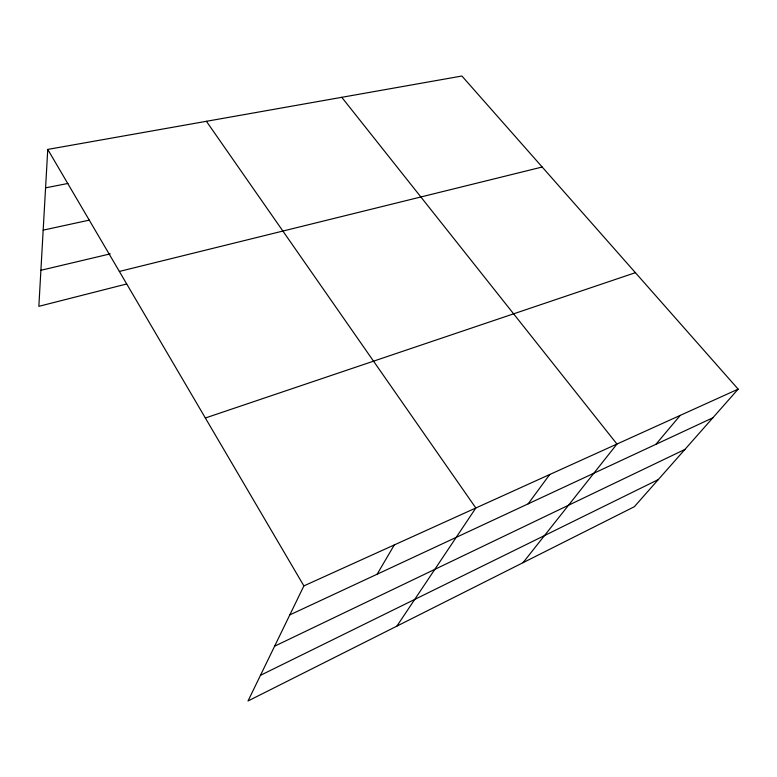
<?xml version="1.0" encoding="UTF-8"?>
<svg xmlns="http://www.w3.org/2000/svg" width="777" height="777" viewBox="0 0 777 777"><rect width="100%" height="100%" fill="white"/><g stroke="black" fill="none" stroke-linecap="round" stroke-linejoin="round"><path stroke-width="1.17" d="M738.15 389.141L303.885 585.897L248.018 700.98L634.333 506.721L738.15 389.141L461.907 76.02L47.756 149.417L38.85 306.332L126.661 283.984M377.127 574.222L394.308 544.93M396.872 626.126L475.835 507.993L206.41 121.299M528.127 503.865L549.708 474.524M523.028 562.694L616.957 444.046L341.763 97.31M655.885 444.337L680.234 415.384M260.48 675.32L658.304 479.574M274.621 646.192L684.916 449.427M289.802 614.898L712.849 417.793M205.361 417.997L635.411 272.678M119.367 271.445L542.191 167.016M40.899 270.289L110.237 253.875M43.172 230.138L89.316 220.124M45.571 187.849L67.9 183.469M47.756 149.417L303.885 585.897"/></g></svg>
